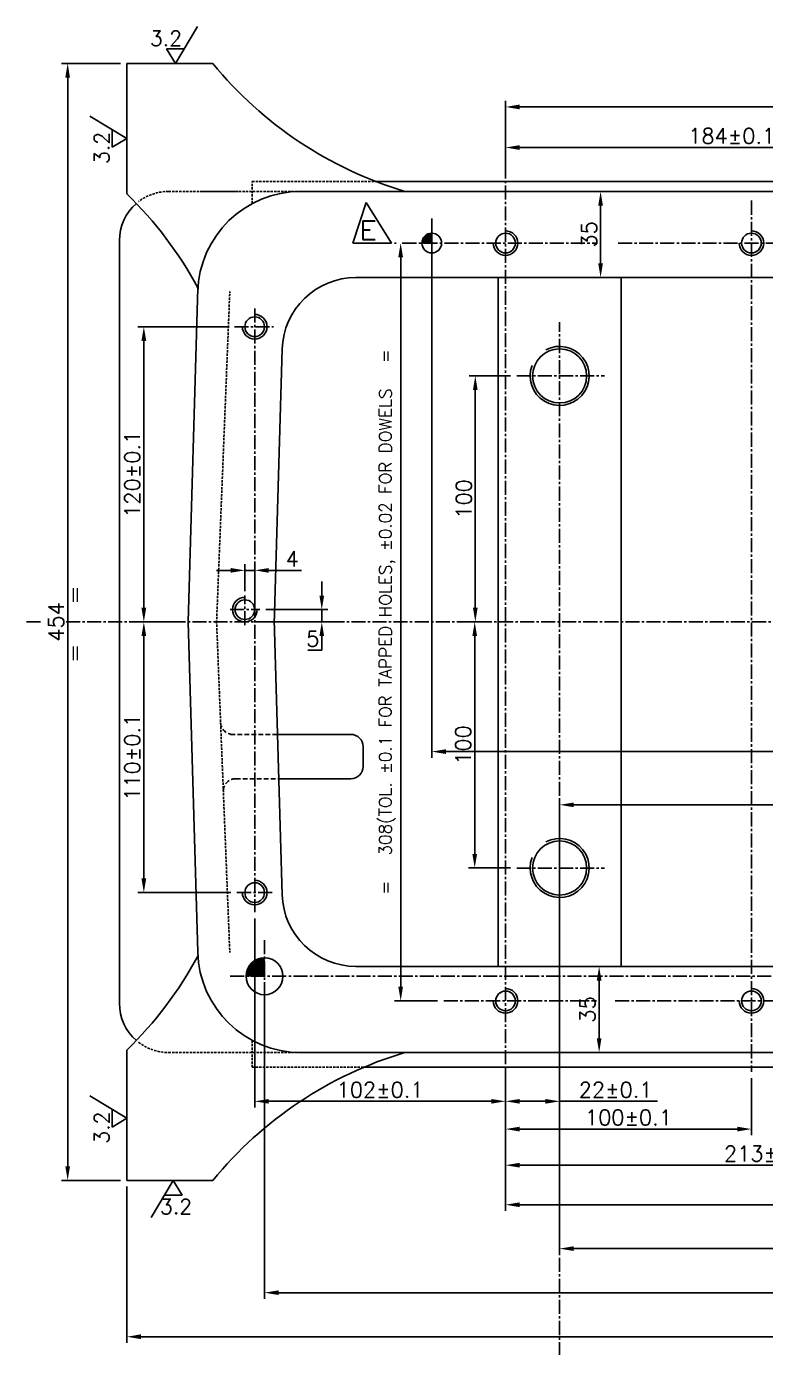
# Model space of a CAD drawing. Header units: millimetres. Extents: x -4466 to 20635, y -2270 to 9154.
# Drawn here: x 3110 to 3411, y 2499 to 3036 of the extents above; entities that cross this region are included whole.
import ezdxf

# ---------------------------------------------------------------- set-up
doc = ezdxf.new("R2010")
doc.units = ezdxf.units.MM
doc.header["$LTSCALE"] = 0.3
doc.header["$PDSIZE"] = -50
for name, pattern in [('CENTER2', [28.575, 19.05, -3.175, 3.175, -3.175]), ('HIDDEN', [9.525, 6.35, -3.175]), ('HIDDEN2', [4.7625, 3.175, -1.5875])]:
    doc.linetypes.add(name, pattern=pattern)
doc.layers.add('AM_8', color=1, linetype='Continuous', lineweight=25)
for name, color, linetype in [('center', 1, 'CENTER2'), ('h', 4, 'HIDDEN'), ('hidden', 4, 'HIDDEN2')]:
    doc.layers.add(name, color=color, linetype=linetype)
doc.styles.add('rs', font='romans.shx')
doc.styles.get("Standard").update_dxf_attribs({"font": 'romans.shx'})
doc.dimstyles.new('sarab', dxfattribs={"dimscale": 3, "dimtxt": 2.5, "dimasz": 2.3, "dimexe": 1, "dimexo": 1, "dimtad": 1, "dimdec": 3, "dimdsep": 46, "dimtxsty": 'rs', "dimcen": 0, "dimclrd": 1, "dimclre": 1, "dimclrt": 7, "dimadec": 3, "dimazin": 2, "dimtfac": 1, "dimtdec": 3, "dimtmove": 0, "dimatfit": 3, "dimfxl": 1, "dimarcsym": 0})
doc.dimstyles.new('sarab$0', dxfattribs={"dimscale": 3, "dimtxt": 2.5, "dimasz": 2.3, "dimexe": 1, "dimexo": 1, "dimtad": 1, "dimdec": 3, "dimdsep": 46, "dimtxsty": 'rs', "dimcen": 0, "dimclrd": 1, "dimclre": 1, "dimclrt": 7, "dimadec": 3, "dimazin": 2, "dimtfac": 1, "dimtdec": 3, "dimtmove": 0, "dimatfit": 3, "dimfxl": 1, "dimarcsym": 0})
pattern_1 = [(45, (0, 0), (-0.0707106781, 0.0707106781), [])]

# ---------------------------------------------------------------- blocks, each defined once
blk = doc.blocks.new('*D54')
at = {"color": 1, "lineweight": -2, "transparency": 16777216}
for p, q in [((3755.91, 2791.83), (3755.91, 2501.32)), ((3150.91, 2564.83), (3150.91, 2501.32)), ((3750.16, 2503.82), (3156.66, 2503.82))]:
    blk.add_line(p, q, dxfattribs=at)
at = {"color": 1, "transparency": 16777216}
for points in [[(3156.66, 2504.78), (3156.66, 2502.86), (3150.91, 2503.82)], [(3750.16, 2504.78), (3750.16, 2502.86), (3755.91, 2503.82)]]:
    blk.add_solid(points, dxfattribs=at)
at = {"layer": 'Defpoints', "color": 0, "transparency": 16777216}
for p in [(3755.91, 2794.33), (3150.91, 2567.33), (3150.91, 2503.82)]:
    blk.add_point(p, dxfattribs=at)
at = {"color": 7, "transparency": 16777216, "insert": (3452.9, 2508.51), "char_height": 6.25, "attachment_point": 5, "style": 'rs'}
blk.add_mtext('605', dxfattribs=at)
blk = doc.blocks.new('*D55')
at = {"color": 1, "lineweight": -2, "transparency": 16777216}
for p, q in [((3341.28, 2654.33), (3345.49, 2654.33)), ((3342.99, 2648.58), (3342.99, 2625.08)), ((3344.56, 2619.33), (3345.49, 2619.33))]:
    blk.add_line(p, q, dxfattribs=at)
at = {"color": 1, "transparency": 16777216}
for points in [[(3342.03, 2648.58), (3343.95, 2648.58), (3342.99, 2654.33)], [(3342.03, 2625.08), (3343.95, 2625.08), (3342.99, 2619.33)]]:
    blk.add_solid(points, dxfattribs=at)
at = {"layer": 'Defpoints', "color": 0, "transparency": 16777216}
for p in [(3338.78, 2654.33), (3342.06, 2619.33), (3342.99, 2619.33)]:
    blk.add_point(p, dxfattribs=at)
at = {"color": 7, "transparency": 16777216, "insert": (3338.3, 2636.83), "char_height": 6.25, "attachment_point": 5, "rotation": 90, "style": 'rs'}
blk.add_mtext('35', dxfattribs=at)
blk = doc.blocks.new('*D56')
at = {"color": 1, "lineweight": -2, "transparency": 16777216}
blk.add_line((3343.57, 2963.58), (3343.57, 2940.08), dxfattribs=at)
at = {"color": 1, "transparency": 16777216}
for points in [[(3342.62, 2963.58), (3344.53, 2963.58), (3343.57, 2969.33)], [(3342.62, 2940.08), (3344.53, 2940.08), (3343.57, 2934.33)]]:
    blk.add_solid(points, dxfattribs=at)
at = {"layer": 'Defpoints', "color": 0, "transparency": 16777216}
for p in [(3343.57, 2969.33), (3343.57, 2934.33), (3343.57, 2934.33)]:
    blk.add_point(p, dxfattribs=at)
at = {"color": 7, "transparency": 16777216, "insert": (3338.89, 2951.83), "char_height": 6.25, "attachment_point": 5, "rotation": 90, "style": 'rs'}
blk.add_mtext('35', dxfattribs=at)
blk = doc.blocks.new('*D57')
at = {"color": 1, "lineweight": -2, "transparency": 16777216}
for p, q in [((3326.91, 2610.83), (3326.91, 2597)), ((3304.91, 2609.27), (3304.91, 2597)), ((3310.66, 2599.5), (3321.16, 2599.5)), ((3326.91, 2599.5), (3366.74, 2599.5))]:
    blk.add_line(p, q, dxfattribs=at)
at = {"color": 1, "transparency": 16777216}
for points in [[(3310.66, 2600.45), (3310.66, 2598.54), (3304.91, 2599.5)], [(3321.16, 2600.45), (3321.16, 2598.54), (3326.91, 2599.5)]]:
    blk.add_solid(points, dxfattribs=at)
at = {"layer": 'Defpoints', "color": 0, "transparency": 16777216}
for p in [(3304.91, 2611.77), (3326.91, 2613.33), (3326.91, 2599.5)]:
    blk.add_point(p, dxfattribs=at)
at = {"color": 7, "transparency": 16777216, "insert": (3349.7, 2604.18), "char_height": 6.25, "attachment_point": 5, "style": 'rs'}
blk.add_mtext('22±0.1', dxfattribs=at)
blk = doc.blocks.new('*D58')
at = {"color": 1, "lineweight": -2, "transparency": 16777216}
for p, q in [((3304.91, 2606.77), (3304.91, 2585.72)), ((3404.91, 2608.93), (3404.91, 2585.72)), ((3310.66, 2588.22), (3399.16, 2588.22))]:
    blk.add_line(p, q, dxfattribs=at)
at = {"color": 1, "transparency": 16777216}
for points in [[(3310.66, 2589.18), (3310.66, 2587.26), (3304.91, 2588.22)], [(3399.16, 2589.18), (3399.16, 2587.26), (3404.91, 2588.22)]]:
    blk.add_solid(points, dxfattribs=at)
at = {"layer": 'Defpoints', "color": 0, "transparency": 16777216}
for p in [(3404.91, 2611.43), (3304.91, 2609.27), (3404.91, 2588.22)]:
    blk.add_point(p, dxfattribs=at)
at = {"color": 7, "transparency": 16777216, "insert": (3354.91, 2592.91), "char_height": 6.25, "attachment_point": 5, "style": 'rs'}
blk.add_mtext('100±0.1', dxfattribs=at)
blk = doc.blocks.new('*D59')
at = {"color": 1, "lineweight": -2, "transparency": 16777216}
for p, q in [((3304.91, 2609.27), (3304.91, 2571.04)), ((3517.91, 2608.65), (3517.91, 2571.04)), ((3310.66, 2573.54), (3512.16, 2573.54))]:
    blk.add_line(p, q, dxfattribs=at)
at = {"color": 1, "transparency": 16777216}
for points in [[(3310.66, 2574.5), (3310.66, 2572.58), (3304.91, 2573.54)], [(3512.16, 2574.5), (3512.16, 2572.58), (3517.91, 2573.54)]]:
    blk.add_solid(points, dxfattribs=at)
at = {"layer": 'Defpoints', "color": 0, "transparency": 16777216}
for p in [(3304.91, 2611.77), (3517.91, 2611.15), (3517.91, 2573.54)]:
    blk.add_point(p, dxfattribs=at)
at = {"color": 7, "transparency": 16777216, "insert": (3411.41, 2578.23), "char_height": 6.25, "attachment_point": 5, "style": 'rs'}
blk.add_mtext('213±0.1', dxfattribs=at)
blk = doc.blocks.new('*D60')
at = {"color": 1, "lineweight": -2, "transparency": 16777216}
for p, q in [((3304.91, 2610.83), (3304.91, 2554.96)), ((3655.91, 2607.64), (3655.91, 2554.96)), ((3310.66, 2557.46), (3650.16, 2557.46))]:
    blk.add_line(p, q, dxfattribs=at)
at = {"color": 1, "transparency": 16777216}
for points in [[(3310.66, 2558.42), (3310.66, 2556.5), (3304.91, 2557.46)], [(3650.16, 2558.42), (3650.16, 2556.5), (3655.91, 2557.46)]]:
    blk.add_solid(points, dxfattribs=at)
at = {"layer": 'Defpoints', "color": 0, "transparency": 16777216}
for p in [(3304.91, 2613.33), (3655.91, 2610.14), (3655.91, 2557.46)]:
    blk.add_point(p, dxfattribs=at)
at = {"color": 7, "transparency": 16777216, "insert": (3480.41, 2562.15), "char_height": 6.25, "attachment_point": 5, "style": 'rs'}
blk.add_mtext('351±0.1', dxfattribs=at)
blk = doc.blocks.new('*D61')
at = {"color": 1, "lineweight": -2, "transparency": 16777216}
for p, q in [((3712.91, 2635.06), (3712.91, 2537.12)), ((3326.91, 2613.33), (3326.91, 2537.12)), ((3332.66, 2539.62), (3707.16, 2539.62))]:
    blk.add_line(p, q, dxfattribs=at)
at = {"color": 1, "transparency": 16777216}
for points in [[(3332.66, 2540.58), (3332.66, 2538.67), (3326.91, 2539.62)], [(3707.16, 2540.58), (3707.16, 2538.67), (3712.91, 2539.62)]]:
    blk.add_solid(points, dxfattribs=at)
at = {"layer": 'Defpoints', "color": 0, "transparency": 16777216}
for p in [(3712.91, 2637.56), (3326.91, 2615.83), (3712.91, 2539.62)]:
    blk.add_point(p, dxfattribs=at)
at = {"color": 7, "transparency": 16777216, "insert": (3519.91, 2544.31), "char_height": 6.25, "attachment_point": 5, "style": 'rs'}
blk.add_mtext('386±0.1', dxfattribs=at)
blk = doc.blocks.new('*D63')
at = {"color": 1, "lineweight": -2, "transparency": 16777216}
for p, q in [((3202.91, 2673.81), (3202.91, 2597)), ((3304.91, 2613.33), (3304.91, 2597)), ((3299.16, 2599.5), (3208.66, 2599.5))]:
    blk.add_line(p, q, dxfattribs=at)
at = {"color": 1, "transparency": 16777216}
for points in [[(3208.66, 2600.45), (3208.66, 2598.54), (3202.91, 2599.5)], [(3299.16, 2600.45), (3299.16, 2598.54), (3304.91, 2599.5)]]:
    blk.add_solid(points, dxfattribs=at)
at = {"layer": 'Defpoints', "color": 0, "transparency": 16777216}
for p in [(3202.91, 2676.31), (3304.91, 2615.83), (3202.91, 2599.5)]:
    blk.add_point(p, dxfattribs=at)
at = {"color": 7, "transparency": 16777216, "insert": (3253.91, 2604.18), "char_height": 6.25, "attachment_point": 5, "style": 'rs'}
blk.add_mtext('102±0.1', dxfattribs=at)
blk = doc.blocks.new('*D64')
at = {"color": 1, "lineweight": -2, "transparency": 16777216}
for p, q in [((3230.2, 2805.08), (3230.2, 2810.83)), ((3207.47, 2799.33), (3232.7, 2799.33)), ((3230.2, 2799.33), (3230.2, 2794.33)), ((3205.41, 2794.33), (3232.7, 2794.33)), ((3230.2, 2788.58), (3230.2, 2782.83)), ((3230.2, 2782.83), (3224.47, 2782.83))]:
    blk.add_line(p, q, dxfattribs=at)
at = {"color": 1, "transparency": 16777216}
for points in [[(3229.24, 2805.08), (3231.15, 2805.08), (3230.2, 2799.33)], [(3229.24, 2788.58), (3231.15, 2788.58), (3230.2, 2794.33)]]:
    blk.add_solid(points, dxfattribs=at)
at = {"layer": 'Defpoints', "color": 0, "transparency": 16777216}
for p in [(3204.97, 2799.33), (3202.91, 2794.33), (3230.2, 2794.33)]:
    blk.add_point(p, dxfattribs=at)
at = {"color": 7, "transparency": 16777216, "insert": (3226.55, 2787.52), "char_height": 6.25, "attachment_point": 5, "style": 'rs'}
blk.add_mtext('5', dxfattribs=at)
blk = doc.blocks.new('*D65')
at = {"color": 1, "lineweight": -2, "transparency": 16777216}
for p, q in [((3193.16, 2815.3), (3187.41, 2815.3)), ((3198.91, 2806.83), (3198.91, 2817.8)), ((3198.91, 2815.3), (3202.91, 2815.3)), ((3202.91, 2796.83), (3202.91, 2817.8)), ((3208.66, 2815.3), (3222, 2815.3))]:
    blk.add_line(p, q, dxfattribs=at)
at = {"color": 1, "transparency": 16777216}
for points in [[(3193.16, 2816.25), (3193.16, 2814.34), (3198.91, 2815.3)], [(3208.66, 2816.25), (3208.66, 2814.34), (3202.91, 2815.3)]]:
    blk.add_solid(points, dxfattribs=at)
at = {"layer": 'Defpoints', "color": 0, "transparency": 16777216}
for p in [(3202.91, 2815.3), (3198.91, 2804.33), (3202.91, 2794.33)]:
    blk.add_point(p, dxfattribs=at)
at = {"color": 7, "transparency": 16777216, "insert": (3218.21, 2819.98), "char_height": 6.25, "attachment_point": 5, "style": 'rs'}
blk.add_mtext('4', dxfattribs=at)
blk = doc.blocks.new('*D67')
at = {"color": 1, "lineweight": -2, "transparency": 16777216}
for p, q in [((3206.91, 2647.83), (3206.91, 2519.22)), ((3712.91, 2632.56), (3712.91, 2519.22)), ((3212.66, 2521.72), (3707.16, 2521.72))]:
    blk.add_line(p, q, dxfattribs=at)
at = {"color": 1, "transparency": 16777216}
for points in [[(3212.66, 2522.68), (3212.66, 2520.77), (3206.91, 2521.72)], [(3707.16, 2522.68), (3707.16, 2520.77), (3712.91, 2521.72)]]:
    blk.add_solid(points, dxfattribs=at)
at = {"layer": 'Defpoints', "color": 0, "transparency": 16777216}
for p in [(3206.91, 2650.33), (3712.91, 2635.06), (3712.91, 2521.72)]:
    blk.add_point(p, dxfattribs=at)
at = {"color": 7, "transparency": 16777216, "insert": (3459.91, 2526.41), "char_height": 6.25, "attachment_point": 5, "style": 'rs'}
blk.add_mtext('506±0.02', dxfattribs=at)
blk = doc.blocks.new('*D68')
at = {"color": 1, "lineweight": -2, "transparency": 16777216}
for p, q in [((3304.91, 2982.82), (3304.91, 2989.66)), ((3310.66, 2987.16), (3483.16, 2987.16)), ((3488.91, 2968.96), (3488.91, 2989.66))]:
    blk.add_line(p, q, dxfattribs=at)
at = {"color": 1, "transparency": 16777216}
for points in [[(3310.66, 2988.12), (3310.66, 2986.2), (3304.91, 2987.16)], [(3483.16, 2988.12), (3483.16, 2986.2), (3488.91, 2987.16)]]:
    blk.add_solid(points, dxfattribs=at)
at = {"layer": 'Defpoints', "color": 0, "transparency": 16777216}
for p in [(3488.91, 2987.16), (3304.91, 2980.32), (3488.91, 2966.46)]:
    blk.add_point(p, dxfattribs=at)
at = {"color": 7, "transparency": 16777216, "insert": (3396.91, 2991.85), "char_height": 6.25, "attachment_point": 5, "style": 'rs'}
blk.add_mtext('184±0.1', dxfattribs=at)
blk = doc.blocks.new('_DatumFilled')
at = {"color": 0, "linetype": 'ByBlock'}
blk.add_solid([(0, 0.577), (-1, 0), (0, -0.577)], dxfattribs=at)
blk = doc.blocks.new('*D69')
at = {"color": 1, "lineweight": -2, "transparency": 16777216}
for p, q in [((3304.91, 2975.83), (3304.91, 3006.15)), ((3310.66, 3003.65), (3623.16, 3003.65)), ((3628.91, 2967.21), (3628.91, 3006.15))]:
    blk.add_line(p, q, dxfattribs=at)
at = {"color": 1, "transparency": 16777216}
for points in [[(3310.66, 3004.61), (3310.66, 3002.69), (3304.91, 3003.65)], [(3623.16, 3004.61), (3623.16, 3002.69), (3628.91, 3003.65)]]:
    blk.add_solid(points, dxfattribs=at)
at = {"layer": 'Defpoints', "color": 0, "transparency": 16777216}
for p in [(3628.91, 3003.65), (3304.91, 2973.33), (3628.91, 2964.71)]:
    blk.add_point(p, dxfattribs=at)
at = {"color": 7, "transparency": 16777216, "insert": (3466.91, 3008.34), "char_height": 6.25, "attachment_point": 5, "style": 'rs'}
blk.add_mtext('324±0.1', dxfattribs=at)
blk = doc.blocks.new('*D74')
at = {"color": 1, "lineweight": -2, "transparency": 16777216}
for p, q in [((3148.41, 3021.33), (3124.36, 3021.33)), ((3126.86, 3015.58), (3126.86, 2573.08)), ((3148.41, 2567.33), (3124.36, 2567.33))]:
    blk.add_line(p, q, dxfattribs=at)
at = {"color": 1, "transparency": 16777216}
for points in [[(3125.9, 3015.58), (3127.81, 3015.58), (3126.86, 3021.33)], [(3125.9, 2573.08), (3127.81, 2573.08), (3126.86, 2567.33)]]:
    blk.add_solid(points, dxfattribs=at)
at = {"layer": 'Defpoints', "color": 0, "transparency": 16777216}
for p in [(3150.91, 3021.33), (3126.86, 2567.33), (3150.91, 2567.33)]:
    blk.add_point(p, dxfattribs=at)
at = {"color": 7, "transparency": 16777216, "insert": (3122.17, 2794.33), "char_height": 6.25, "attachment_point": 5, "rotation": 90, "style": 'rs'}
blk.add_mtext('454', dxfattribs=at)
blk = doc.blocks.new('*D75')
at = {"color": 1, "lineweight": -2, "transparency": 16777216}
for p, q in [((3173.41, 2794.33), (3155.33, 2794.33)), ((3157.83, 2788.58), (3157.83, 2690.08)), ((3193.21, 2684.33), (3155.33, 2684.33))]:
    blk.add_line(p, q, dxfattribs=at)
at = {"color": 1, "transparency": 16777216}
for points in [[(3156.87, 2788.58), (3158.79, 2788.58), (3157.83, 2794.33)], [(3156.87, 2690.08), (3158.79, 2690.08), (3157.83, 2684.33)]]:
    blk.add_solid(points, dxfattribs=at)
at = {"layer": 'Defpoints', "color": 0, "transparency": 16777216}
for p in [(3175.91, 2794.33), (3157.83, 2684.33), (3195.71, 2684.33)]:
    blk.add_point(p, dxfattribs=at)
at = {"color": 7, "transparency": 16777216, "insert": (3153.14, 2739.33), "char_height": 6.25, "attachment_point": 5, "rotation": 90, "style": 'rs'}
blk.add_mtext('110±0.1', dxfattribs=at)
blk = doc.blocks.new('*D76')
at = {"color": 1, "lineweight": -2, "transparency": 16777216}
for p, q in [((3192.16, 2914.33), (3155.33, 2914.33)), ((3157.83, 2800.08), (3157.83, 2908.58)), ((3173.41, 2794.33), (3155.33, 2794.33))]:
    blk.add_line(p, q, dxfattribs=at)
at = {"color": 1, "transparency": 16777216}
for points in [[(3156.87, 2908.58), (3158.79, 2908.58), (3157.83, 2914.33)], [(3156.87, 2800.08), (3158.79, 2800.08), (3157.83, 2794.33)]]:
    blk.add_solid(points, dxfattribs=at)
at = {"layer": 'Defpoints', "color": 0, "transparency": 16777216}
for p in [(3157.83, 2914.33), (3194.66, 2914.33), (3175.91, 2794.33)]:
    blk.add_point(p, dxfattribs=at)
at = {"color": 7, "transparency": 16777216, "insert": (3153.14, 2854.33), "char_height": 6.25, "attachment_point": 5, "rotation": 90, "style": 'rs'}
blk.add_mtext('120±0.1', dxfattribs=at)
blk = doc.blocks.new('*D101')
at = {"color": 1, "lineweight": -2, "transparency": 16777216}
for p, q in [((3260.44, 2948.33), (3259.78, 2948.33)), ((3262.28, 2646.08), (3262.28, 2942.58)), ((3277.32, 2640.33), (3259.78, 2640.33))]:
    blk.add_line(p, q, dxfattribs=at)
at = {"color": 1, "transparency": 16777216}
for points in [[(3261.32, 2942.58), (3263.23, 2942.58), (3262.28, 2948.33)], [(3261.32, 2646.08), (3263.23, 2646.08), (3262.28, 2640.33)]]:
    blk.add_solid(points, dxfattribs=at)
at = {"layer": 'Defpoints', "color": 0, "transparency": 16777216}
for p in [(3262.28, 2948.33), (3262.94, 2948.33), (3279.82, 2640.33)]:
    blk.add_point(p, dxfattribs=at)
at = {"color": 7, "transparency": 16777216, "insert": (3256.9, 2794.33), "char_height": 5, "attachment_point": 5, "rotation": 90, "style": 'rs'}
blk.add_mtext('=   308(TOL. %%P0.1 FOR TAPPED HOLES, %%P0.02 FOR DOWELS   =', dxfattribs=at)
blk = doc.blocks.new('*D149')
at = {"color": 1, "lineweight": -2, "transparency": 16777216}
for p, q in [((3274.91, 2955.79), (3274.91, 2739.14)), ((3625.91, 2665.16), (3625.91, 2744.14)), ((3620.16, 2741.64), (3280.66, 2741.64))]:
    blk.add_line(p, q, dxfattribs=at)
at = {"color": 1, "transparency": 16777216}
for points in [[(3280.66, 2742.6), (3280.66, 2740.68), (3274.91, 2741.64)], [(3620.16, 2742.6), (3620.16, 2740.68), (3625.91, 2741.64)]]:
    blk.add_solid(points, dxfattribs=at)
at = {"layer": 'Defpoints', "color": 0, "transparency": 16777216}
for p in [(3274.91, 2958.29), (3274.91, 2741.64), (3625.91, 2662.66)]:
    blk.add_point(p, dxfattribs=at)
at = {"color": 7, "transparency": 16777216, "insert": (3450.41, 2747.89), "char_height": 6.25, "attachment_point": 5, "style": 'rs'}
blk.add_mtext('351{}{\\A0;{\\H1.5x;}{\\A2;\\H0.71x;\\C2;%%p0.02}}', dxfattribs=at)
blk = doc.blocks.new('*D150')
at = {"color": 1, "lineweight": -2, "transparency": 16777216}
for p, q in [((3326.91, 2656.83), (3326.91, 2722.5)), ((3625.91, 2665.16), (3625.91, 2722.5)), ((3332.66, 2720), (3620.16, 2720))]:
    blk.add_line(p, q, dxfattribs=at)
at = {"color": 1, "transparency": 16777216}
for points in [[(3332.66, 2720.96), (3332.66, 2719.04), (3326.91, 2720)], [(3620.16, 2720.96), (3620.16, 2719.04), (3625.91, 2720)]]:
    blk.add_solid(points, dxfattribs=at)
at = {"layer": 'Defpoints', "color": 0, "transparency": 16777216}
for p in [(3625.91, 2720), (3625.91, 2662.66), (3326.91, 2654.33)]:
    blk.add_point(p, dxfattribs=at)
at = {"color": 7, "transparency": 16777216, "insert": (3476.41, 2724.69), "char_height": 6.25, "attachment_point": 5, "style": 'rs'}
blk.add_mtext('299±0.05', dxfattribs=at)
blk = doc.blocks.new('*D456')
at = {"color": 1, "lineweight": -2, "transparency": 16777216}
for p, q in [((3299.41, 2794.33), (3289.88, 2794.33)), ((3292.38, 2700.08), (3292.38, 2788.58)), ((3307, 2694.33), (3289.88, 2694.33))]:
    blk.add_line(p, q, dxfattribs=at)
at = {"color": 1, "transparency": 16777216}
for points in [[(3291.43, 2788.58), (3293.34, 2788.58), (3292.38, 2794.33)], [(3291.43, 2700.08), (3293.34, 2700.08), (3292.38, 2694.33)]]:
    blk.add_solid(points, dxfattribs=at)
at = {"layer": 'Defpoints', "color": 0, "transparency": 16777216}
for p in [(3292.38, 2794.33), (3301.91, 2794.33), (3309.5, 2694.33)]:
    blk.add_point(p, dxfattribs=at)
at = {"color": 7, "transparency": 16777216, "insert": (3287.7, 2744.33), "char_height": 6.25, "attachment_point": 5, "rotation": 90, "style": 'rs'}
blk.add_mtext('100', dxfattribs=at)
blk = doc.blocks.new('*D457')
at = {"color": 1, "lineweight": -2, "transparency": 16777216}
for p, q in [((3307, 2894.33), (3290.13, 2894.33)), ((3292.63, 2800.08), (3292.63, 2888.58)), ((3299.41, 2794.33), (3290.13, 2794.33))]:
    blk.add_line(p, q, dxfattribs=at)
at = {"color": 1, "transparency": 16777216}
for points in [[(3291.67, 2888.58), (3293.58, 2888.58), (3292.63, 2894.33)], [(3291.67, 2800.08), (3293.58, 2800.08), (3292.63, 2794.33)]]:
    blk.add_solid(points, dxfattribs=at)
at = {"layer": 'Defpoints', "color": 0, "transparency": 16777216}
for p in [(3292.63, 2894.33), (3309.5, 2894.33), (3301.91, 2794.33)]:
    blk.add_point(p, dxfattribs=at)
at = {"color": 7, "transparency": 16777216, "insert": (3287.94, 2844.33), "char_height": 6.25, "attachment_point": 5, "rotation": 90, "style": 'rs'}
blk.add_mtext('100', dxfattribs=at)

msp = doc.modelspace()

# ---------------------------------------------------------------- hatches: boundary and pattern name
at = {"layer": 'AM_8'}
h = msp.add_hatch(dxfattribs=at)
h.set_pattern_fill('_U', color=256, scale=0.1, angle=45, style=0, pattern_type=0)
h.set_pattern_definition(pattern_1)
edge = h.paths.add_edge_path()
edge.add_arc((3274.91076, 2948.32817), 4, 90, 180)
edge.add_line((3270.91076, 2948.32817), (3274.91076, 2948.32817))
edge.add_line((3274.91076, 2948.32817), (3274.91076, 2952.32817))
h = msp.add_hatch(dxfattribs=at)
h.set_pattern_fill('_U', color=256, scale=0.1, angle=45, style=0, pattern_type=0)
h.set_pattern_definition(pattern_1)
edge = h.paths.add_edge_path()
edge.add_line((3199.41076, 2650.32817), (3206.91076, 2650.32817))
edge.add_line((3206.91076, 2650.32817), (3206.91076, 2657.82817))
edge.add_arc((3206.91076, 2650.32817), 7.5, 90, 180)

# ---------------------------------------------------------------- linework, layer by layer
for p, q in [((3170.66569, 3021.32817), (3179.69484, 3036.37676)), ((3167.06569, 3027.32817), (3174.26569, 3027.32817)), ((3167.06569, 3027.32817), (3170.66569, 3021.32817)), ((3150.91076, 2968.32817), (3150.91076, 3021.32817)), ((3150.91076, 3021.32817), (3185.91076, 3021.32817)), ((3150.91076, 2990.85313), (3135.86217, 2999.88228)), ((3144.91076, 2987.25313), (3144.91076, 2994.45313)), ((3144.91076, 2987.25313), (3150.91076, 2990.85313)), ((3253.01505, 2973.32817), (3714.16076, 2973.32817)), ((3180.91076, 2969.32817), (3195.66688, 2969.32817)), ((3185.41076, 2969.32817), (3196.19505, 2969.32817)), ((3221.7279, 2969.32817), (3731.47402, 2969.32817)), ((3248.26015, 2964.76873), (3242.86483, 2948.32817)), ((3258.51124, 2948.32817), (3248.26015, 2964.76873)), ((3147.9112, 2639.32817), (3147.9112, 2949.32817)), ((3242.86483, 2948.32817), (3258.51124, 2948.32817)), ((3244.08014, 2934.32817), (3486.76862, 2934.32817)), ((3301.91076, 2654.32817), (3301.91076, 2934.32817)), ((3351.91076, 2654.32817), (3351.91076, 2934.32817)), ((3179.79237, 2930.18473), (3175.91076, 2794.32817)), ((3214.09238, 2905.18497), (3210.89648, 2793.32858)), ((3175.91076, 2794.32817), (3179.74503, 2660.12866)), ((3210.89648, 2795.32777), (3214.09238, 2683.47138)), ((3212.27365, 2748.62817), (3242.01154, 2748.62817)), ((3247.01154, 2735.62817), (3247.01154, 2743.62817)), ((3212.74504, 2730.62817), (3242.01154, 2730.62817)), ((3244.08014, 2654.32817), (3616.92165, 2654.32817)), ((3150.91076, 2620.32817), (3150.91076, 2567.32817)), ((3221.7279, 2619.32817), (3731.47402, 2619.32817)), ((3247.28701, 2613.32817), (3750.73933, 2613.32817)), ((3150.91076, 2592.64964), (3135.86217, 2601.6788)), ((3144.91076, 2589.04964), (3144.91076, 2596.24964)), ((3144.91076, 2589.04964), (3150.91076, 2592.64964)), ((3150.91076, 2567.32817), (3185.91076, 2567.32817)), ((3169.79554, 2567.32817), (3160.76638, 2552.27959)), ((3173.39554, 2561.32817), (3169.79554, 2567.32817)), ((3173.39554, 2561.32817), (3166.19554, 2561.32817))]:
    msp.add_line(p, q)
for centre, radius in [((3274.91076, 2948.32817), 4), ((3304.91076, 2948.32817), 4), ((3404.91076, 2948.32817), 4), ((3202.91076, 2914.32817), 4), ((3326.91076, 2894.32817), 11), ((3198.91076, 2799.32817), 4), ((3326.91076, 2694.32817), 11), ((3202.91076, 2684.32817), 4), ((3206.91076, 2650.32817), 7.5), ((3304.91076, 2640.32817), 4), ((3404.91076, 2640.32817), 4)]:
    msp.add_circle(centre, radius)
for centre, radius, start, end in [((3309.75869, 3122.62817), 160, 219.2810575, 253.3604216), ((3167.9112, 2949.32817), 20, 131.0162999, 180), ((3039.22659, 2853.7566), 160, 28.5337179, 45.7311519), ((3221.7279, 2927.32817), 42, 90, 178.363423), ((3304.91076, 2948.32817), 5, 180, 90), ((3404.91076, 2948.32817), 5, 180, 90), ((3244.08014, 2904.32817), 30, 90, 178.363423), ((3202.91076, 2914.32817), 5, 180, 90), ((3198.91076, 2799.32817), 5, 90, 0), ((3242.01154, 2743.62817), 5, 0, 90), ((3242.01154, 2735.62817), 5, 270, 0), ((3202.91076, 2684.32817), 5, 180, 90), ((3244.08014, 2684.32817), 30, 181.636577, 270), ((3039.22659, 2734.89975), 160, 314.2688481, 331.4881466), ((3221.7279, 2661.32817), 42, 181.636577, 270), ((3304.91076, 2640.32817), 5, 180, 90), ((3404.91076, 2640.32817), 5, 180, 90), ((3167.9112, 2639.32817), 20, 180, 228.9837001), ((3309.75869, 2466.02817), 160, 106.6395784, 140.7189425)]:
    msp.add_arc(centre, radius, start, end)
at = {"color": 1}
for centre in [(3326.91076, 2894.32817), (3326.91076, 2694.32817)]:
    msp.add_arc(centre, 12, 159.2201099, 117.7129569, dxfattribs=at)
at = {"layer": 'center'}
for p, q in [((3304.91076, 2980.32231), (3304.91076, 2611.76591)), ((3404.91076, 2965.57241), (3404.91076, 2611.42519)), ((3274.91076, 2958.28769), (3274.91076, 2937.91435)), ((3262.93626, 2948.32817), (3342.29883, 2948.32817)), ((3350.70048, 2948.32817), (3698.64592, 2948.32817)), ((3202.91076, 2921.73188), (3202.91076, 2676.31239)), ((3326.91076, 2603.59256), (3326.91076, 2916.22057)), ((3194.66248, 2914.32817), (3210.5224, 2914.32817)), ((3309.50228, 2894.32817), (3345.14904, 2894.32817)), ((3198.91076, 2793.04935), (3198.91076, 2805.03665)), ((3192.92947, 2799.32817), (3204.97218, 2799.32817)), ((3110.08045, 2794.32817), (3116.56485, 2794.32817)), ((3126.18153, 2794.32817), (3233.84807, 2794.32817)), ((3216.53666, 2794.32817), (3811.96295, 2794.32817)), ((3309.50228, 2694.32817), (3345.14904, 2694.32817)), ((3195.70567, 2684.32817), (3210.33346, 2684.32817)), ((3206.91076, 2665.05462), (3206.91076, 2611.76591)), ((3326.91076, 2664.53799), (3326.91076, 2425.13727)), ((3704.41076, 2650.32817), (3192.09594, 2650.32817)), ((3279.82079, 2640.32817), (3341.89491, 2640.32817)), ((3349.4821, 2640.32817), (3678.80717, 2640.32817))]:
    msp.add_line(p, q, dxfattribs=at)
at = {"layer": 'h'}
for p, q in [((3193.04915, 2748.62817), (3212.23075, 2748.62817)), ((3195.16995, 2730.62817), (3212.74504, 2730.62817))]:
    msp.add_line(p, q, dxfattribs=at)
for centre, start, end in [((3194.04995, 2753.62817), 182.29061, 270), ((3195.16995, 2725.62817), 90, 182.29061)]:
    msp.add_arc(centre, 5, start, end, dxfattribs=at)
at = {"layer": 'hidden'}
for p, q in [((3201.91136, 2973.32817), (3253.01505, 2973.32817)), ((3201.91136, 2964.35931), (3201.91136, 2973.32817)), ((3167.9112, 2969.32817), (3221.7279, 2969.32817)), ((3187.40357, 2793.96846), (3192.79071, 2928.64712)), ((3187.40357, 2794.68789), (3192.79071, 2660.00923)), ((3201.91136, 2613.32817), (3201.91136, 2624.29704)), ((3167.9112, 2619.32817), (3221.7279, 2619.32817)), ((3201.91136, 2613.32817), (3247.28701, 2613.32817))]:
    msp.add_line(p, q, dxfattribs=at)
for centre, start, end in [((3167.9112, 2949.32817), 90, 127.6247102), ((3167.9112, 2639.32817), 232.3752898, 270)]:
    msp.add_arc(centre, 20, start, end, dxfattribs=at)

# ---------------------------------------------------------------- texts
for p in [(3160.29499, 3028.46196), (3164.39819, 2553.67086)]:
    msp.add_text('3.2', height=6.1).set_placement(p)
for p in [(3143.77697, 2980.48242), (3143.77697, 2582.27894)]:
    msp.add_text('3.2', height=6.1, rotation=90).set_placement(p)
at = {"width": 1.2}
msp.add_text('E', height=7.5, dxfattribs=at).set_placement((3245.29925, 2949.83347))
for p in [(3132.6352, 2801.24103), (3132.6352, 2777.60698)]:
    msp.add_text('=', height=6, rotation=90, dxfattribs=at).set_placement(p)

# ---------------------------------------------------------------- dimensions: what is measured, and where the dimension line sits
for base, p1, p2, override, picture, middle in [((3126.85555, 2567.32817), (3150.91076, 3021.32817), (3150.91076, 2567.32817), {"dimscale": 2.5, "dimtoh": 1, "dimdec": 2, "dimcen": 2.5, "dimadec": 1, "dimtdec": 2}, '*D74', (3126.85555, 2794.32817)), ((3342.99159, 2619.32817), (3338.7837, 2654.32817), (3342.05651, 2619.32817), {"dimscale": 2.5, "dimdec": 2, "dimadec": 2, "dimtdec": 2, "dimatfit": 0}, '*D55', (3342.99159, 2636.82817))]:
    dim = msp.add_linear_dim(base=base, p1=p1, p2=p2, angle=90, dimstyle='sarab', override=override)
    dim.commit()
    dim.dimension.update_dxf_attribs({"geometry": picture, "text_midpoint": middle, "dimtype": 160})
for base, p1, p2, dimstyle, override, picture, middle in [((3628.91076, 3003.64908), (3304.91076, 2973.32817), (3628.91076, 2964.71407), 'sarab', {"dimscale": 2.5, "dimtoh": 1, "dimdec": 2, "dimcen": 2.5, "dimadec": 1, "dimtol": 1, "dimtp": 0.1, "dimtm": 0.1, "dimtdec": 2, "dimldrblk": 'DatumFilled'}, '*D69', (3466.91076, 3003.64908)), ((3488.91076, 2987.15839), (3304.91076, 2980.32231), (3488.91076, 2966.46006), 'sarab', {"dimscale": 2.5, "dimtoh": 1, "dimdec": 2, "dimcen": 2.5, "dimadec": 1, "dimtol": 1, "dimtp": 0.1, "dimtm": 0.1, "dimtdec": 2, "dimldrblk": 'DatumFilled'}, '*D68', (3396.91076, 2987.15839)), ((3150.91076, 2503.82206), (3755.91076, 2794.32817), (3150.91076, 2567.32817), 'sarab', {"dimscale": 2.5, "dimdec": 2, "dimadec": 2, "dimtdec": 2, "dimatfit": 0}, '*D54', (3452.90477, 2503.82206)), ((3625.91076, 2720.0023), (3326.91076, 2654.32817), (3625.91076, 2662.65819), 'sarab$0', {"dimscale": 2.5, "dimtoh": 1, "dimdec": 2, "dimcen": 2.5, "dimadec": 1, "dimtol": 1, "dimtp": 0.05, "dimtm": 0.05, "dimtdec": 2}, '*D150', (3476.41076, 2720.0023)), ((3712.91076, 2521.72335), (3206.91076, 2650.32817), (3712.91076, 2635.05717), 'sarab', {"dimscale": 2.5, "dimtoh": 1, "dimdec": 2, "dimcen": 2.5, "dimadec": 1, "dimtol": 1, "dimtp": 0.02, "dimtm": 0.02, "dimtdec": 2}, '*D67', (3459.91076, 2521.72335)), ((3712.91076, 2539.62464), (3326.91076, 2615.82817), (3712.91076, 2637.55717), 'sarab', {"dimscale": 2.5, "dimtoh": 1, "dimdec": 2, "dimcen": 2.5, "dimadec": 1, "dimtol": 1, "dimtp": 0.1, "dimtm": 0.1, "dimtdec": 2}, '*D61', (3519.91076, 2539.62464)), ((3655.91076, 2557.46197), (3304.91076, 2613.32817), (3655.91076, 2610.13582), 'sarab', {"dimscale": 2.5, "dimtoh": 1, "dimdec": 2, "dimcen": 2.5, "dimadec": 1, "dimtol": 1, "dimtp": 0.1, "dimtm": 0.1, "dimtdec": 2}, '*D60', (3480.41076, 2557.46197))]:
    dim = msp.add_linear_dim(base=base, p1=p1, p2=p2, dimstyle=dimstyle, override=override)
    dim.commit()
    dim.dimension.update_dxf_attribs({"geometry": picture, "text_midpoint": middle, "dimtype": 160})
for base, p1, p2, dimstyle, override, picture, middle in [((3343.57344, 2934.32817), (3343.57344, 2969.32817), (3343.57344, 2934.32817), 'sarab', {"dimscale": 2.5, "dimdec": 2, "dimadec": 2, "dimtdec": 2, "dimatfit": 0}, '*D56', (3338.88594, 2951.82817)), ((3157.82929, 2914.32817), (3175.91076, 2794.32817), (3194.66248, 2914.32817), 'sarab', {"dimscale": 2.5, "dimtoh": 1, "dimdec": 2, "dimcen": 2.5, "dimadec": 1, "dimtol": 1, "dimtp": 0.1, "dimtm": 0.1, "dimtdec": 2}, '*D76', (3153.14179, 2854.32817)), ((3292.62611, 2894.32817), (3301.91076, 2794.32817), (3309.50228, 2894.32817), 'sarab$0', {"dimscale": 2.5, "dimdec": 2, "dimadec": 2, "dimtdec": 2, "dimatfit": 0}, '*D457', (3287.93861, 2844.32817)), ((3230.19634, 2794.32817), (3204.97218, 2799.32817), (3202.91076, 2794.32817), 'sarab', {"dimscale": 2.5, "dimtoh": 1, "dimdec": 2, "dimcen": 2.5, "dimadec": 1, "dimtdec": 2}, '*D64', (3226.5505, 2787.51567)), ((3157.82929, 2684.32817), (3175.91076, 2794.32817), (3195.70567, 2684.32817), 'sarab', {"dimscale": 2.5, "dimtoh": 1, "dimdec": 2, "dimcen": 2.5, "dimadec": 1, "dimtol": 1, "dimtp": 0.1, "dimtm": 0.1, "dimtdec": 2}, '*D75', (3153.14179, 2739.32817)), ((3292.38392, 2794.32817), (3309.50228, 2694.32817), (3301.91076, 2794.32817), 'sarab$0', {"dimscale": 2.5, "dimdec": 2, "dimadec": 2, "dimtdec": 2, "dimatfit": 0}, '*D456', (3287.69642, 2744.32817))]:
    dim = msp.add_linear_dim(base=base, p1=p1, p2=p2, angle=90, dimstyle=dimstyle, override=override)
    dim.commit()
    dim.dimension.update_dxf_attribs({"geometry": picture, "text_midpoint": middle})
dim = msp.add_linear_dim(base=(3274.91076, 2741.64054), p1=(3625.91076, 2662.65819), p2=(3274.91076, 2958.28769), text='<>{}{\\A0;{\\H1.5x;}{\\A2;\\H0.71x;\\C2;%%p0.02}}', dimstyle='sarab$0', override={"dimscale": 2.5, "dimtoh": 1, "dimdec": 2, "dimcen": 2.5, "dimadec": 1, "dimtp": 0.02, "dimtm": 0.02, "dimtdec": 2, "dimldrblk": 'DatumFilled'})
dim.commit()
dim.dimension.update_dxf_attribs({"geometry": '*D149', "text_midpoint": (3450.41076, 2741.64054), "dimtype": 160})
dim = msp.add_linear_dim(base=(3262.27642, 2948.32817), p1=(3279.82079, 2640.32817), p2=(3262.93626, 2948.32817), angle=90, text='=   <>(TOL. %%P0.1 FOR TAPPED HOLES, %%P0.02 FOR DOWELS   =', dimstyle='sarab', override={"dimscale": 2.5, "dimtxt": 2, "dimtoh": 1, "dimdec": 2, "dimcen": 2.5, "dimadec": 1, "dimtp": 0.1, "dimtm": 0.1, "dimtdec": 2, "dimldrblk": 'DatumFilled'})
dim.commit()
dim.dimension.update_dxf_attribs({"geometry": '*D101', "text_midpoint": (3262.27642, 2794.32817), "dimtype": 160})
for base, p1, p2, override, picture, middle in [((3202.91076, 2815.29511), (3198.91076, 2804.32817), (3202.91076, 2794.32817), {"dimscale": 2.5, "dimtoh": 1, "dimdec": 2, "dimcen": 2.5, "dimadec": 1, "dimtdec": 2}, '*D65', (3218.2054, 2819.98261)), ((3202.91076, 2599.49581), (3304.91076, 2615.82817), (3202.91076, 2676.31239), {"dimscale": 2.5, "dimgap": 0.625, "dimtoh": 1, "dimdec": 2, "dimcen": 2.5, "dimadec": 1, "dimtol": 1, "dimlim": 0, "dimtp": 0.1, "dimtm": 0.1, "dimtdec": 2}, '*D63', (3253.91076, 2604.18331)), ((3326.91076, 2599.49581), (3304.91076, 2611.76591), (3326.91076, 2613.32817), {"dimscale": 2.5, "dimtoh": 1, "dimdec": 2, "dimcen": 2.5, "dimadec": 1, "dimtol": 1, "dimtp": 0.1, "dimtm": 0.1, "dimtdec": 2}, '*D57', (3349.69945, 2604.18331)), ((3517.91076, 2573.5389), (3304.91076, 2611.76591), (3517.91076, 2611.14965), {"dimscale": 2.5, "dimtoh": 1, "dimdec": 2, "dimcen": 2.5, "dimadec": 1, "dimtol": 1, "dimtp": 0.1, "dimtm": 0.1, "dimtdec": 2}, '*D59', (3411.41076, 2578.2264)), ((3404.91076, 2588.22186), (3304.91076, 2609.26591), (3404.91076, 2611.42519), {"dimscale": 2.5, "dimtoh": 1, "dimdec": 2, "dimcen": 2.5, "dimadec": 1, "dimtol": 1, "dimtp": 0.1, "dimtm": 0.1, "dimtdec": 2}, '*D58', (3354.91076, 2592.90936))]:
    dim = msp.add_linear_dim(base=base, p1=p1, p2=p2, dimstyle='sarab', override=override)
    dim.commit()
    dim.dimension.update_dxf_attribs({"geometry": picture, "text_midpoint": middle})

doc.saveas('drawing.dxf')
